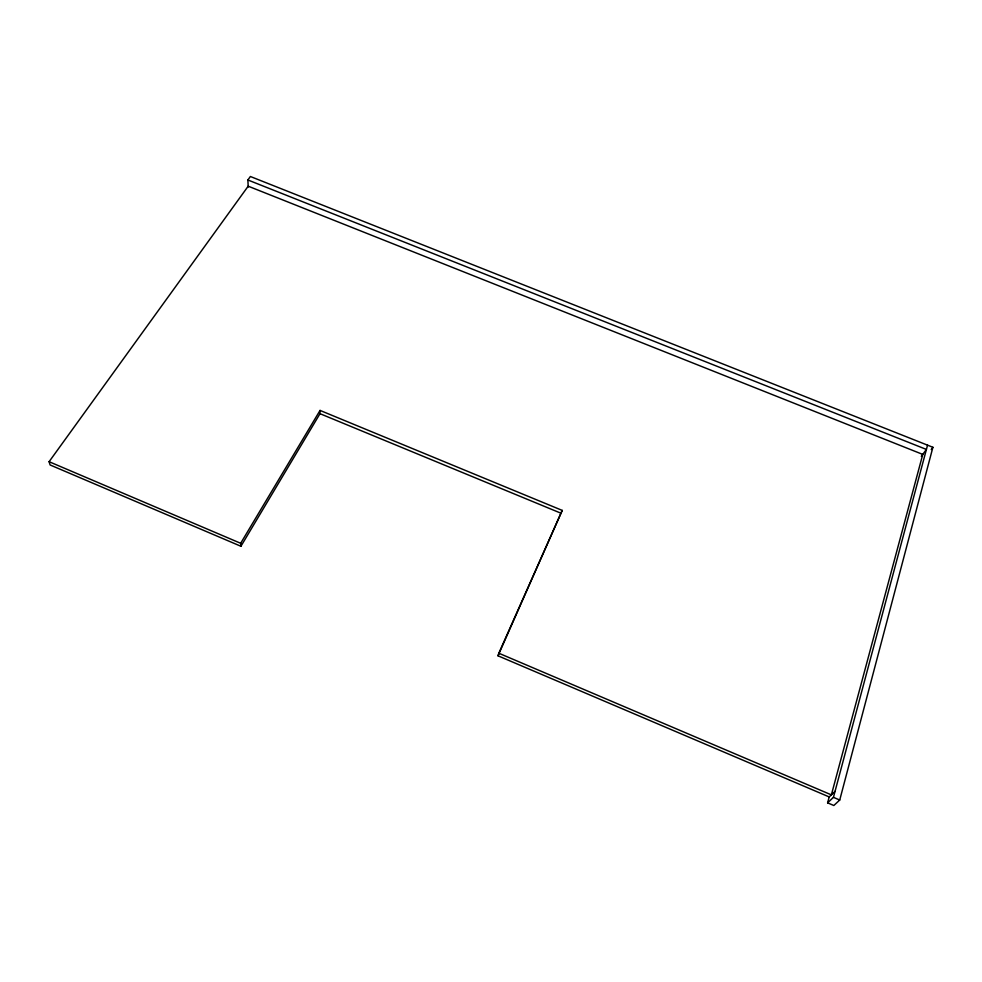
<?xml version="1.0" encoding="UTF-8"?>
<svg xmlns="http://www.w3.org/2000/svg" width="982" height="982" viewBox="0 0 982 982"><rect width="100%" height="100%" fill="white"/><g stroke="black" fill="none" stroke-linecap="round" stroke-linejoin="round"><path stroke-width="1.47" d="M562.22 510.395L498.807 653.226L831.373 794.868L922.773 454.408L248.188 186.187L49.1 461.7L50.094 464.952L240.921 546.262L319.997 413.68L320.046 410.415L562.22 510.395L498.021 655.816L829.201 796.93L835.031 791.369M829.201 796.93L827.617 802.846L833.841 805.498L839.733 800.023L932.9 447.289L250.385 176.502L247.869 179.976L248.225 187.059M827.617 802.846L833.436 797.335L927.548 445.165M498.021 655.816L498.807 653.226M240.921 546.262L240.664 543.292L320.046 410.415M921.325 456.372L926.407 449.437L247.869 179.976M931.231 449.56L932.9 447.289M319.997 413.68L561.25 513.341M49.1 461.7L240.664 543.292M833.436 797.335L839.733 800.023"/></g></svg>
